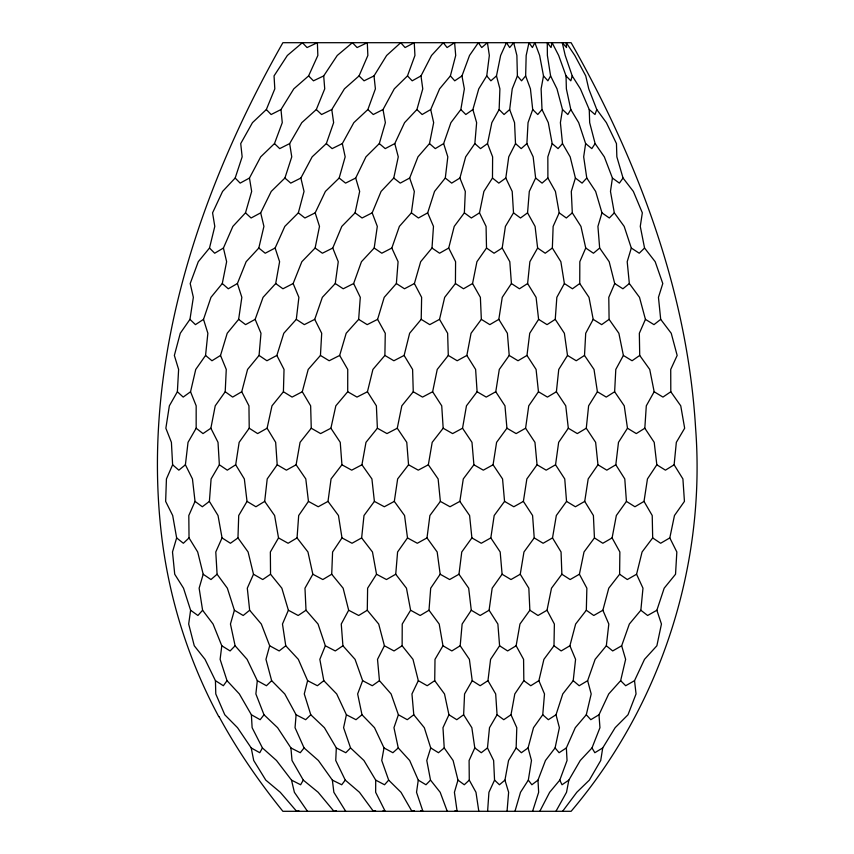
<?xml version="1.0" encoding="UTF-8"?>
<svg xmlns="http://www.w3.org/2000/svg" width="854" height="854" viewBox="0 0 854 854"><rect width="100%" height="100%" fill="white"/><g stroke="black" fill="none" stroke-linecap="round" stroke-linejoin="round"><path stroke-width="1.28" d="M307.483 811.3L294.384 792.288L291.502 780.118L276.493 760.487L262.434 747.933L252.122 727.693L251.386 714.766L239.355 693.95L227.025 680.67L220.118 659.341L221.794 645.773L213.062 624.039L202.601 610.247L199.131 588.192L203.188 574.24L197.69 551.983L189.033 537.913L188.809 515.517L195.032 501.394L192.449 478.934L185.403 464.789L188.029 442.34L196.164 428.228L196.174 405.821L190.549 391.751L195.737 369.44L205.558 355.445L207.864 333.273L203.519 319.364L210.97 297.341L222.286 283.539L226.63 261.708L223.428 248.034L232.875 226.395L245.493 212.849L251.663 191.435L249.464 178.038L260.705 156.848L274.476 143.589L282.268 122.656L280.987 109.547L293.797 88.859L308.593 75.91L317.848 55.478L317.378 42.7L307.066 47.546L302.401 42.7L287.35 55.478L274.049 75.91L274.807 88.859L266.341 109.547L252.464 122.656L240.721 143.589L242.152 156.848L235.17 178.038L222.574 191.435L212.571 212.849L214.792 226.395L209.497 248.034L198.277 261.708L190.196 283.539L193.356 297.341L189.962 319.364L180.269 333.273L174.355 355.445L178.614 369.44L177.376 391.751L169.359 405.821L165.857 428.228L171.408 442.34L172.615 464.789L166.434 478.934L165.644 501.394L172.689 515.517L176.639 537.913L172.497 551.983L174.728 574.24L183.525 588.192L190.602 610.247L188.681 624.039L194.274 645.773L205.024 659.341L215.432 680.67L215.784 693.95L224.773 714.766L237.529 727.693L251.215 747.933L253.713 760.487L265.786 780.118L280.272 792.288L296.637 811.3L298.9 810.788M414.19 810.595L411.927 811.3L401.006 792.288L388.677 780.118L381.738 760.487L384.012 747.933L374.511 727.693L361.989 714.766L357.645 693.95L362.64 680.67L355.061 659.341L342.913 645.773L341.258 624.039L348.667 610.247L343.137 588.192L331.715 574.24L332.59 551.983L341.984 537.913L338.462 515.517L328 501.394L331.064 478.934L341.931 464.789L340.244 442.34L330.904 428.228L335.835 405.821L347.706 391.751L347.738 369.44L339.668 355.445L346.18 333.273L358.659 319.364L360.292 297.341L353.631 283.539L361.455 261.708L374.191 248.034L377.308 226.395L372.173 212.849L381.076 191.435L393.758 178.038L398.274 156.848L394.783 143.589L404.572 122.656L416.923 109.547L422.762 88.859L421.001 75.91L431.516 55.478L443.279 42.7L447.09 47.546L454.606 42.7L455.705 55.478L450.389 75.91L439.586 88.859L430.704 109.547L433.661 122.656L429.498 143.589L417.969 156.848L409.664 178.038L400.259 183.119L393.758 178.038M308.593 75.91L313.471 80.82L323.698 75.91L337.245 55.478L352.435 42.7L357.111 47.546L367.295 42.7L367.861 55.478L359.064 75.91L364.06 80.82L374.009 75.91L386.638 55.478L400.729 42.7L405.084 47.546L414.243 42.7L414.937 55.478L407.475 75.91L394.281 88.859L383.019 109.547L385.378 122.656L379.315 143.589L365.95 156.848L355.702 178.038L359.662 191.435L355.083 212.849L341.803 226.395L332.761 248.034L338.259 261.708L335.27 283.539L322.342 297.341L314.731 319.364L321.702 333.273L320.442 355.445L308.198 369.44L302.284 391.751L310.642 405.821L311.262 428.228L300.064 442.34L296.114 464.789L305.796 478.934L308.454 501.394L298.686 515.517L297.053 537.913L307.952 551.983L312.842 574.24L304.974 588.192L306.02 610.247L318.04 624.039L325.342 645.773L319.834 659.341L323.815 680.67L336.7 693.95L346.404 714.766L343.586 727.693L350.556 747.933L363.932 760.487L375.707 780.118L375.653 792.288L385.197 811.3L383.072 810.563M447.261 811.3L440.184 792.288L430.523 780.118L426.786 760.487L430.715 747.933L424.321 727.693L413.784 714.766L411.959 693.95L418.321 680.67L412.984 659.341L402.127 645.773L402.234 624.039L410.614 610.247L406.461 588.192L395.733 574.24L397.59 551.983L407.497 537.913L404.561 515.517L394.313 501.394L397.644 478.934L408.543 464.789L406.771 442.34L397.27 428.228L401.818 405.821L413.261 391.751L412.599 369.44L404.123 355.445L409.632 333.273L421.203 319.364L421.63 297.341L414.393 283.539L420.67 261.708L431.996 248.034L433.48 226.395L427.683 212.849L434.526 191.435L445.297 178.038L447.816 156.848L443.642 143.589L450.912 122.656L460.84 109.547L464.362 88.859L461.971 75.91L469.519 55.478L478.347 42.7L481.731 47.546L487.431 42.7L489.342 55.478L486.748 75.91L478.752 88.859L472.881 109.547L476.628 122.656L474.856 143.589L465.665 156.848L459.911 178.038L465.313 191.435L464.362 212.849L454.232 226.395L448.713 248.034L455.588 261.708L455.428 283.539L444.678 297.341L439.532 319.364L447.635 333.273L448.286 355.445L437.227 369.44L432.636 391.751L441.731 405.821L443.173 428.228L432.199 442.34L428.345 464.789L438.134 478.934L440.365 501.394L429.893 515.517L427 537.913L437.173 551.983L440.173 574.24L430.694 588.192L428.996 610.247L439.202 624.039L442.97 645.773L435.006 659.341L434.718 680.67L444.507 693.95L448.937 714.766L442.98 727.693L444.229 747.933L453.1 760.487L457.979 780.118L454.413 792.288L457.114 811.3L455.033 810.659M532.586 811.3L538.65 792.288L537.988 780.118L545.471 760.487L555.089 747.933L559.381 727.693L556.018 714.766L562.765 693.95L573.215 680.67L575.575 659.341L569.896 645.773L575.639 624.039L586.324 610.247L586.869 588.192L579.407 574.24L584.008 551.983L594.437 537.913L593.402 515.517L584.723 501.394L588.182 478.934L597.96 464.789L595.633 442.34L586.282 428.228L588.619 405.821L597.394 391.751L594.021 369.44L584.51 355.445L585.705 333.273L593.188 319.364L589.004 297.341L579.738 283.539L579.823 261.708L585.737 248.034L580.944 226.395L572.308 212.849L571.294 191.435L575.404 178.038L570.173 156.848L562.508 143.589L560.395 122.656L562.498 109.547L556.989 88.859L550.595 75.91L547.382 55.478L547.275 42.7L551.043 47.546L552.09 42.7L558.676 55.478L566.031 75.91L566.373 88.859L570.814 109.547L578.692 122.656L585.62 143.589L583.677 156.848L586.773 178.038L595.644 191.435L601.974 212.849L597.928 226.395L599.657 248.034L609.18 261.708L614.709 283.539L608.785 297.341L609.094 319.364L618.872 333.273L623.377 355.445L615.798 369.44L614.634 391.751L624.253 405.821L627.476 428.228L618.488 442.34L615.819 464.789L624.786 478.934L626.43 501.394L616.342 515.517L612.104 537.913L619.865 551.983L619.609 574.24L608.763 588.192L602.871 610.247L608.817 624.039L606.329 645.773L595.131 659.341L587.637 680.67L591.192 693.95L586.292 714.766L575.276 727.693L566.362 747.933L567.045 760.487L559.786 780.118L549.656 792.288L539.803 811.3M478.816 811.3L475.977 792.288L469.273 780.118L469.092 760.487L474.792 747.933L471.846 727.693L463.637 714.766L464.565 693.95L472.23 680.67L469.39 659.341L460.189 645.773L462.131 624.039L471.28 610.247L468.675 588.192L458.972 574.24L461.758 551.983L471.888 537.913L469.604 515.517L459.847 501.394L463.284 478.934L473.895 464.789L471.984 442.34L462.548 428.228L466.455 405.821L477.098 391.751L475.625 369.44L466.85 355.445L471.056 333.273L481.346 319.364L480.375 297.341L472.561 283.539L476.927 261.708L486.513 248.034L486.075 226.395L479.5 212.849L483.898 191.435L492.48 178.038L492.619 156.848L487.517 143.589L491.84 122.656L499.142 109.547L499.9 88.859L496.484 75.91L500.625 55.478L506.422 42.7L509.689 47.546L513.702 42.7L516.883 55.478L517.396 75.91L512.229 88.859L509.667 109.547L514.556 122.656L515.506 143.589L508.749 156.848L505.814 178.038L512.197 191.435L513.51 212.849L505.408 226.395L502.195 248.034L509.806 261.708L511.418 283.539L502.248 297.341L498.821 319.364L507.393 333.273L509.219 355.445L499.291 369.44L495.768 391.751L504.97 405.821L506.934 428.228L496.59 442.34L493.078 464.789L502.558 478.934L504.554 501.394L494.188 515.517L490.826 537.913L500.188 551.983L502.099 574.24L492.171 588.192L489.086 610.247L497.882 624.039L499.59 645.773L490.591 659.341L487.954 680.67L495.683 693.95L497.06 714.766L489.502 727.693L487.474 747.933L493.623 760.487L494.551 780.118L488.936 792.288L487.602 811.3M420.787 810.595L422.922 811.3L416.528 792.288L418.268 780.118L409.674 760.487L398.252 747.933L393.961 727.693L398.391 714.766L391.1 693.95L379.454 680.67L377.521 659.341L384.407 645.773L378.706 624.039L367.284 610.247L367.615 588.192L376.518 574.24L372.472 551.983L361.637 537.913L363.996 515.517L374.394 501.394L371.917 478.934L361.936 464.789L365.982 442.34L377.383 428.228L376.379 405.821L367.444 391.751L372.91 369.44L384.887 355.445L385.271 333.273L377.596 319.364L384.215 297.341L396.373 283.539L398.081 261.708L391.826 248.034L399.384 226.395L411.382 212.849L414.339 191.435L409.664 178.038M514.973 811.3L520.513 792.288L528.327 780.118L531.476 760.487L528.071 747.933L533.504 727.693L542.749 714.766L544.5 693.95L538.874 680.67L543.913 659.341L553.99 645.773L554.374 624.039L547.019 610.247L551.503 588.192L561.879 574.24L561.057 551.983L552.517 537.913L556.328 515.517L566.544 501.394L564.75 478.934L555.548 464.789L558.655 442.34L568.316 428.228L565.764 405.821L556.392 391.751L558.751 369.44L567.504 355.445L564.377 333.273L555.249 319.364L556.84 297.341L564.377 283.539L560.864 261.708L552.357 248.034L553.136 226.395L559.199 212.849L555.431 191.435L547.894 178.038L547.841 156.848L552.175 143.589L548.3 122.656L542.012 109.547L541.116 88.859L543.496 75.91L539.643 55.478L534.86 42.7L532.394 47.546L528.978 42.7L526.171 55.478L525.648 75.91L530.43 88.859L532.715 109.547L528.039 122.656L526.886 143.589L533.163 156.848L535.629 178.038L529.299 191.435L527.558 212.849L535.084 226.395L537.625 248.034L529.875 261.708L527.612 283.539L536.088 297.341L538.607 319.364L529.726 333.273L526.982 355.445L536.088 369.44L538.458 391.751L528.743 405.821L525.594 428.228L534.956 442.34L537.049 464.789L526.854 478.934L523.385 501.394L532.586 515.517L534.23 537.913L523.961 551.983L520.257 574.24L528.839 588.192L529.864 610.247L519.958 624.039L516.136 645.773L523.577 659.341L523.833 680.67L514.802 693.95L511.012 714.766L516.787 727.693L516.147 747.933L508.546 760.487L504.949 780.118L508.632 792.288L507.052 811.3M350.556 747.933L345.806 752.716L336.327 747.933L324.413 727.693L310.781 714.766L304.28 693.95L307.611 680.67L298.334 659.341L285.759 645.773L282.471 624.039L288.385 610.247L281.852 588.192L270.547 574.24L270.355 551.983L278.521 537.913L274.614 515.517L264.687 501.394L267.206 478.934L277.198 464.789L275.661 442.34L267.099 428.228L271.988 405.821L283.411 391.751L284.03 369.44L276.867 355.445L283.795 333.273L296.306 319.364L298.889 297.341L293.146 283.539L301.846 261.708L315.115 248.034L319.492 226.395L315.179 212.849L325.395 191.435L339.166 178.038L345.176 156.848L342.326 143.589L353.834 122.656L367.871 109.547L375.397 88.859L374.009 75.91M336.327 747.933L335.739 760.487L345.272 780.118L341.717 784.762L332.366 780.118L318.371 760.487L304.077 747.933L295.046 727.693L296.103 714.766L284.766 693.95L271.647 680.67L265.957 659.341L269.683 645.773L261.324 624.039L249.656 610.247L247.297 588.192L253.489 574.24L248.098 551.983L237.967 537.913L238.714 515.517L247.03 501.394L244.34 478.934L235.693 464.789L239.152 442.34L249.219 428.228L248.952 405.821L241.735 391.751L247.564 369.44L259.061 355.445L260.982 333.273L255.154 319.364L263.053 297.341L275.703 283.539L279.6 261.708L275.127 248.034L284.82 226.395L298.345 212.849L304.035 191.435L300.875 178.038L312.148 156.848L326.335 143.589L333.636 122.656L331.79 109.547L344.418 88.859L359.064 75.91M336.23 810.702L333.957 811.3L318.158 792.288L303.298 780.118L292.015 760.487L290.915 747.933L277.603 727.693L263.993 714.766L255.88 693.95L257.31 680.67L247.094 659.341L235.117 645.773L230.452 624.039L234.391 610.247L227.356 588.192L217.087 574.24L215.784 551.983L222.051 537.913L218.026 515.517L209.39 501.394L211.098 478.934L219.361 464.789L218.016 442.34L210.874 428.228L215.229 405.821L225.21 391.751L226.267 369.44L220.524 355.445L227.207 333.273L238.64 319.364L241.842 297.341L237.401 283.539L246.144 261.708L258.805 248.034L263.918 226.395L260.683 212.849L271.23 191.435L284.905 178.038L291.758 156.848L289.655 143.589L301.793 122.656L316.311 109.547L324.723 88.859L323.698 75.91M555.943 811.3L566.522 792.288L568.839 780.118L580.261 760.487L592.003 747.933L599.946 727.693L598.985 714.766L608.721 693.95L620.644 680.67L625.63 659.341L621.669 645.773L629.345 624.039L640.852 610.247L642.977 588.192L636.572 574.24L642.08 551.983L652.68 537.913L652.221 515.517L644.012 501.394L647.449 478.934L656.822 464.789L654.207 442.34L644.823 428.228L646.297 405.821L654.164 391.751L649.734 369.44L639.721 355.445L639.336 333.273L645.432 319.364L639.507 297.341L629.345 283.539L627.199 261.708L631.309 248.034L624.178 226.395L614.314 212.849L610.482 191.435L612.414 178.038L604.322 156.848L595.121 143.589L589.676 122.656L589.249 109.547L580.4 88.859L572.223 75.91L565.22 55.478L562.263 42.7L566.512 47.546L566.234 42.7L574.806 55.478L585.748 75.91L588.748 88.859L596.775 109.547L606.383 122.656L616.46 143.589L616.855 156.848L623.046 178.038L633.358 191.435L642.336 212.849L640.276 226.395L644.556 248.034L655.189 261.708L662.789 283.539L658.455 297.341L660.697 319.364L671.233 333.273L677.158 355.445L670.721 369.44L670.806 391.751L680.745 405.821L684.662 428.228L676.336 442.34L674.126 464.789L682.912 478.934L684.438 501.394L674.468 515.517L669.803 537.913L676.838 551.983L675.535 574.24L664.177 588.192L656.875 610.247L661.444 624.039L656.875 645.773L644.503 659.341L634.533 680.67L636.049 693.95L628 714.766L615.147 727.693L602.721 747.933L600.725 760.487L589.345 780.118L576.802 792.288L562.594 811.3M572.223 75.91L570.824 80.82L566.031 75.91M596.775 109.547L594.992 114.521L589.249 109.547M550.595 75.91L547.894 80.82L543.496 75.91M262.434 747.933L259.765 752.716L251.215 747.933M303.298 780.118L300.619 784.762L291.502 780.118M570.814 109.547L567.835 114.521L562.498 109.547M595.121 143.589L591.822 148.617L585.62 143.589M623.046 178.038L619.396 183.119L612.414 178.038M227.025 680.67L223.364 685.73L215.432 680.67M263.993 714.766L260.171 719.698L251.386 714.766M304.077 747.933L300.256 752.716L290.915 747.933M525.648 75.91L521.559 80.82L517.396 75.91M542.012 109.547L537.764 114.521L532.715 109.547M562.508 143.589L558.057 148.617L552.175 143.589M202.601 610.247L197.914 615.488L190.602 610.247M388.677 780.118L384.535 784.762L375.707 780.118M586.773 178.038L582.076 183.119L575.404 178.038M235.117 645.773L230.11 650.94L221.794 645.773M614.314 212.849L609.329 217.994L601.974 212.849M430.523 780.118L425.965 784.762L418.268 780.118M644.556 248.034L639.24 253.222L631.309 248.034M271.647 680.67L266.448 685.73L257.31 680.67M310.781 714.766L305.668 719.698L296.103 714.766M189.033 537.913L183.364 543.261L176.639 537.913M469.273 780.118L464.288 784.762L457.979 780.118M398.252 747.933L392.883 752.716L384.012 747.933M509.667 109.547L504.052 114.521L499.142 109.547M526.886 143.589L521.196 148.617L515.506 143.589M496.484 75.91L490.879 80.82L486.748 75.91M547.894 178.038L542.077 183.119L535.629 178.038M217.087 574.24L210.981 579.546L203.188 574.24M572.308 212.849L566.319 217.994L559.199 212.849M504.949 780.118L499.451 784.762L494.551 780.118M599.657 248.034L593.455 253.222L585.737 248.034M444.229 747.933L438.465 752.716L430.715 747.933M185.403 464.789L178.849 470.159L172.615 464.789M361.989 714.766L355.979 719.698L346.404 714.766M629.345 283.539L622.908 288.78L614.709 283.539M249.656 610.247L243.198 615.488L234.391 610.247M323.815 680.67L317.389 685.73L307.611 680.67M660.697 319.364L653.983 324.637L645.432 319.364M285.759 645.773L279.183 650.94L269.683 645.773M487.474 747.933L481.282 752.716L474.792 747.933M209.39 501.394L202.323 506.753L195.032 501.394M413.784 714.766L407.273 719.698L398.391 714.766M537.988 780.118L531.871 784.762L528.327 780.118M527.558 212.849L520.502 217.994L513.51 212.849M190.549 391.751L183.194 397.089L177.376 391.751M505.814 178.038L498.821 183.119L492.48 178.038M552.357 248.034L545.215 253.222L537.625 248.034M487.517 143.589L480.514 148.617L474.856 143.589M579.738 283.539L572.458 288.78L564.377 283.539M463.637 714.766L456.762 719.698L448.937 714.766M528.071 747.933L521.378 752.716L516.147 747.933M237.967 537.913L230.431 543.261L222.051 537.913M609.094 319.364L601.654 324.637L593.188 319.364M379.454 680.67L372.291 685.73L362.64 680.67M472.881 109.547L465.814 114.521L460.84 109.547M639.721 355.445L632.077 360.751L623.377 355.445M210.874 428.228L203.006 433.586L196.164 428.228M270.547 574.24L262.744 579.546L253.489 574.24M670.806 391.751L662.95 397.089L654.164 391.751M511.012 714.766L503.764 719.698L497.06 714.766M568.839 780.118L562.017 784.762L559.786 780.118M461.971 75.91L454.734 80.82L450.389 75.91M342.913 645.773L335.291 650.94L325.342 645.773M434.718 680.67L427.203 685.73L418.321 680.67M306.02 610.247L298.185 615.488L288.385 610.247M566.362 747.933L559.103 752.716L555.089 747.933M203.519 319.364L195.449 324.637L189.962 319.364M487.954 680.67L480.161 685.73L472.23 680.67M555.249 319.364L547.051 324.637L538.607 319.364M527.612 283.539L519.456 288.78L511.418 283.539M584.51 355.445L576.226 360.751L567.504 355.445M556.018 714.766L548.332 719.698L542.749 714.766M502.195 248.034L494.06 253.222L486.513 248.034M235.693 464.789L227.292 470.159L219.361 464.789M614.634 391.751L606.244 397.089L597.394 391.751M402.127 645.773L394.025 650.94L384.407 645.773M479.5 212.849L471.344 217.994L464.362 212.849M644.823 428.228L636.294 433.586L627.476 428.228M538.874 680.67L530.772 685.73L523.833 680.67M220.524 355.445L211.963 360.751L205.558 355.445M460.189 645.773L451.851 650.94L442.97 645.773M459.911 178.038L451.681 183.119L445.297 178.038M674.126 464.789L665.437 470.159L656.822 464.789M264.687 501.394L255.912 506.753L247.03 501.394M367.284 610.247L358.691 615.488L348.667 610.247M516.136 645.773L507.618 650.94L499.59 645.773M602.721 747.933L594.832 752.716L592.003 747.933M443.642 143.589L435.284 148.617L429.498 143.589M598.985 714.766L590.808 719.698L586.292 714.766M297.053 537.913L288.108 543.261L278.521 537.913M331.715 574.24L322.833 579.546L312.842 574.24M586.282 428.228L577.315 433.586L568.316 428.228M587.637 680.67L579.193 685.73L573.215 680.67M223.428 248.034L214.696 253.222L209.497 248.034M556.392 391.751L547.425 397.089L538.458 391.751M615.819 464.789L606.799 470.159L597.96 464.789M526.982 355.445L518.015 360.751L509.219 355.445M428.996 610.247L420.168 615.488L410.614 610.247M569.896 645.773L561.174 650.94L553.99 645.773M644.012 501.394L634.938 506.753L626.43 501.394M241.735 391.751L232.651 397.089L225.21 391.751M489.086 610.247L480.161 615.488L471.28 610.247M498.821 319.364L489.822 324.637L481.346 319.364M669.803 537.913L660.644 543.261L652.68 537.913M547.019 610.247L538.02 615.488L529.864 610.247M430.704 109.547L422.143 114.521L416.923 109.547M472.561 283.539L463.508 288.78L455.428 283.539M612.104 537.913L602.828 543.261L594.437 537.913M584.723 501.394L575.404 506.753L566.544 501.394M602.871 610.247L593.765 615.488L586.324 610.247M621.669 645.773L612.702 650.94L606.329 645.773M237.401 283.539L228.274 288.78L222.286 283.539M555.548 464.789L546.176 470.159L537.049 464.789M395.733 574.24L386.467 579.546L376.518 574.24M579.407 574.24L570.152 579.546L561.879 574.24M636.572 574.24L627.316 579.546L619.609 574.24M520.257 574.24L510.98 579.546L502.099 574.24M634.533 680.67L625.694 685.73L620.644 680.67M448.713 248.034L439.575 253.222L431.996 248.034M458.972 574.24L449.652 579.546L440.173 574.24M552.517 537.913L543.112 543.261L534.23 537.913M267.099 428.228L257.63 433.586L249.219 428.228M525.594 428.228L516.136 433.586L506.934 428.228M656.875 610.247L647.631 615.488L640.852 610.247M495.768 391.751L486.214 397.089L477.098 391.751M523.385 501.394L513.809 506.753L504.554 501.394M490.826 537.913L481.261 543.261L471.888 537.913M421.001 75.91L412.194 80.82L407.475 75.91M427.683 212.849L418.428 217.994L411.382 212.849M361.637 537.913L352.029 543.261L341.984 537.913M296.114 464.789L286.41 470.159L277.198 464.789M427 537.913L417.318 543.261L407.497 537.913M255.154 319.364L245.578 324.637L238.64 319.364M466.85 355.445L457.189 360.751L448.286 355.445M493.078 464.789L483.321 470.159L473.895 464.789M328 501.394L318.232 506.753L308.454 501.394M249.464 178.038L240.155 183.119L235.17 178.038M459.847 501.394L450.005 506.753L440.365 501.394M439.532 319.364L429.754 324.637L421.203 319.364M462.548 428.228L452.609 433.586L443.173 428.228M394.313 501.394L384.321 506.753L374.394 501.394M260.683 212.849L251.097 217.994L245.493 212.849M276.867 355.445L266.928 360.751L259.061 355.445M428.345 464.789L418.257 470.159L408.543 464.789M414.393 283.539L404.497 288.78L396.373 283.539M432.636 391.751L422.538 397.089L413.261 391.751M394.783 143.589L385.229 148.617L379.315 143.589M302.284 391.751L292.1 397.089L283.411 391.751M361.936 464.789L351.709 470.159L341.931 464.789M275.127 248.034L265.21 253.222L258.805 248.034M330.904 428.228L320.613 433.586L311.262 428.228M397.27 428.228L386.979 433.586L377.383 428.228M404.123 355.445L393.865 360.751L384.887 355.445M391.826 248.034L381.802 253.222L374.191 248.034M293.146 283.539L282.941 288.78L275.703 283.539M383.019 109.547L373.283 114.521L367.871 109.547M367.444 391.751L356.983 397.089L347.706 391.751M372.173 212.849L362.075 217.994L355.083 212.849M314.731 319.364L304.334 324.637L296.306 319.364M377.596 319.364L367.209 324.637L358.659 319.364M289.655 143.589L279.706 148.617L274.476 143.589M339.668 355.445L329.174 360.751L320.442 355.445M280.987 109.547L271.145 114.521L266.341 109.547M300.875 178.038L290.755 183.119L284.905 178.038M355.702 178.038L345.56 183.119L339.166 178.038M353.631 283.539L343.212 288.78L335.27 283.539M315.179 212.849L304.899 217.994L298.345 212.849M332.761 248.034L322.385 253.222L315.115 248.034M342.326 143.589L332.131 148.617L326.335 143.589M331.79 109.547L321.584 114.521L316.311 109.547M375.568 810.692L373.411 811.3L359.459 792.288L345.272 780.118M345.699 811.3L333.861 792.288L332.366 780.118M219.03 716.57C237.188 750.122 258.954 781.623 282.887 811.3L571.112 811.3C660.558 705.938 706.077 566.031 695.604 428.228C687.449 291.737 638.109 160.776 571.112 42.7L282.887 42.7C198.523 191.232 141.017 363.398 161.63 535.96A510.532 510.532 0 0 0 218.784 716.698"/></g></svg>
